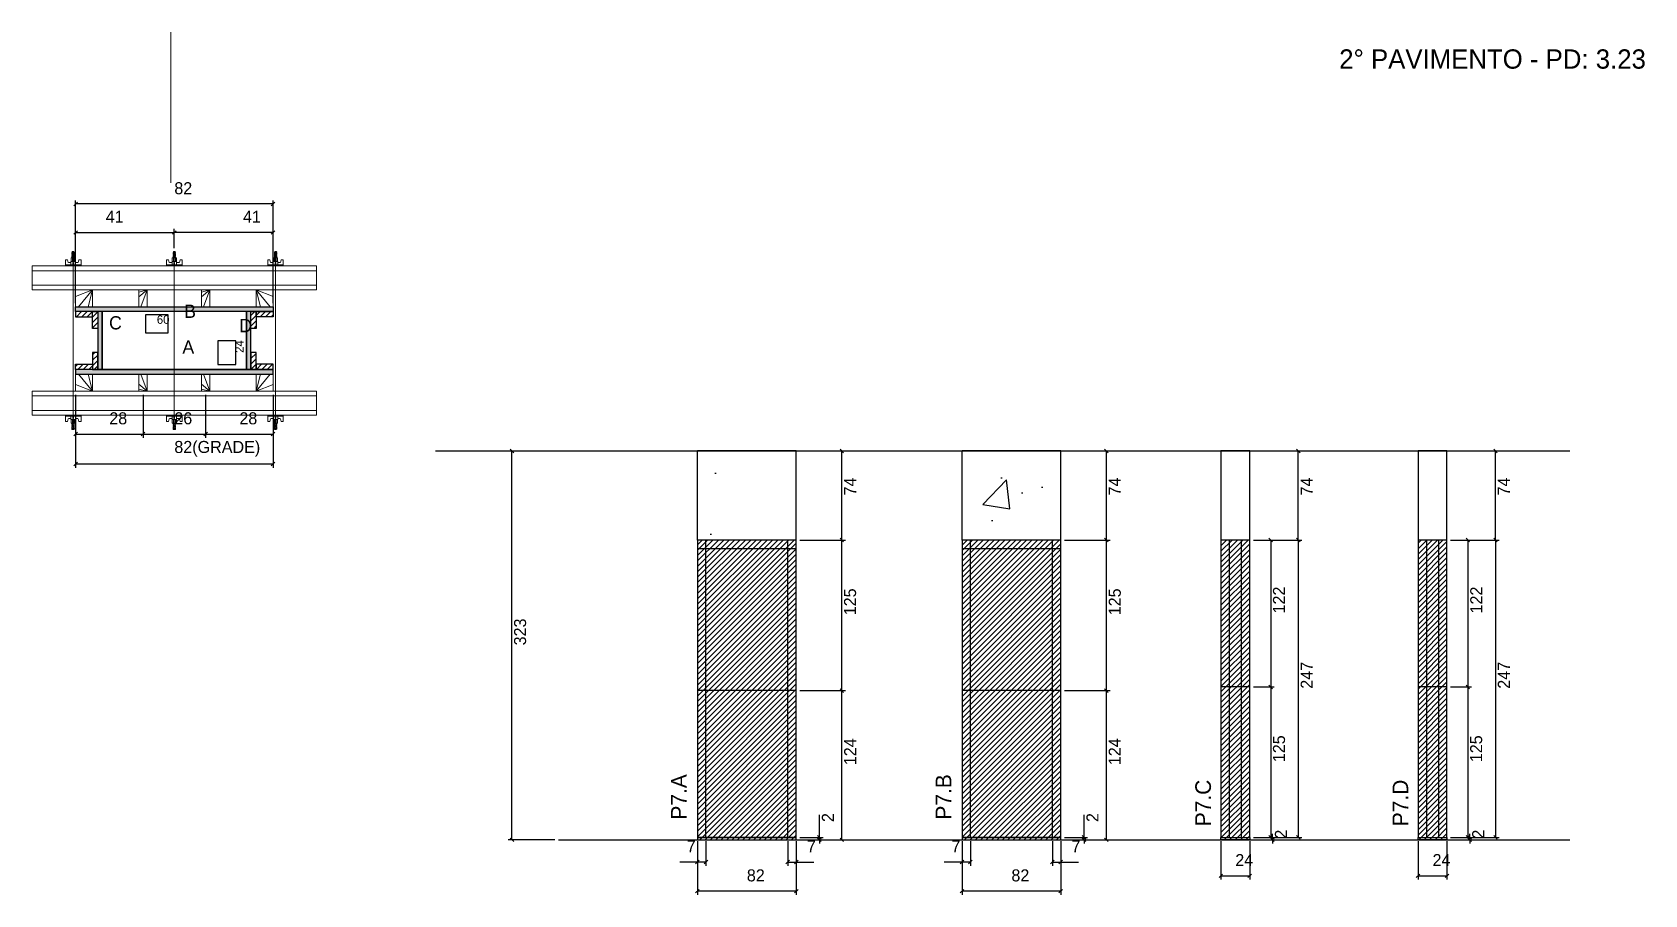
# Model space of a CAD drawing. Header units: metres. Extents: x 6708 to 8047, y 10787 to 11503.
import ezdxf

# ---------------------------------------------------------------- set-up
doc = ezdxf.new("R2010")
doc.units = ezdxf.units.M
for name, color, linetype in [('CHAPA', 7, 'Continuous'), ('COTA', 7, 'Continuous'), ('Hachura', 7, 'Continuous'), ('Madeira', 7, 'Continuous'), ('NIVEL 2° PAV.', 7, 'Continuous'), ('NOMENCLATURA', 7, 'Continuous'), ('Nível', 7, 'Continuous'), ('Painéis', 7, 'Continuous'), ('Perfil Metálico', 7, 'Continuous'), ('SARR_2.2x7', 7, 'Continuous'), ('SARRAFO', 7, 'Continuous'), ('Texto Seção', 7, 'Continuous'), ('TEXTO_GERAL', 7, 'Continuous')]:
    doc.layers.add(name, color=color, linetype=linetype)

msp = doc.modelspace()

# ---------------------------------------------------------------- hatches: boundary and pattern name
at = {"layer": 'COTA'}
h = msp.add_hatch(dxfattribs=at)
h.set_pattern_fill('AR-CONC')
h.paths.add_polyline_path([(7260.8, 11155.3), (7260.8, 11081.3), (7342.8, 11081.3), (7342.8, 11155.3), (7260.8, 11155.3)])
h = msp.add_hatch(dxfattribs=at)
h.set_pattern_fill('AR-CONC')
h.paths.add_polyline_path([(7480.5, 11155.3), (7480.5, 11081.3), (7562.5, 11081.3), (7562.5, 11155.3), (7480.5, 11155.3)])
h = msp.add_hatch(dxfattribs=at)
h.set_pattern_fill('AR-CONC')
h.paths.add_polyline_path([(7695.4, 11081.3), (7719.4, 11081.3), (7719.4, 11155.3), (7695.4, 11155.3), (7695.4, 11081.3)])
h = msp.add_hatch(dxfattribs=at)
h.set_pattern_fill('AR-CONC')
h.paths.add_polyline_path([(7859.2, 11081.3), (7883.2, 11081.3), (7883.2, 11155.3), (7859.2, 11155.3), (7859.2, 11081.3)])
at = {"layer": 'Hachura'}
h = msp.add_hatch(color=7, dxfattribs=at)
h.dxf.hatch_style = 1
h.paths.add_polyline_path([(6744.4, 11271), (6744.4, 11275), (6908.4, 11275), (6908.4, 11271), (6744.4, 11271)])
h = msp.add_hatch(color=7, dxfattribs=at)
h.dxf.hatch_style = 1
h.paths.add_polyline_path([(6744.4, 11271), (6744.4, 11275), (6908.4, 11275), (6908.4, 11271), (6744.4, 11271)])
h = msp.add_hatch(dxfattribs=at)
h.set_pattern_fill('ANSI31')
h.paths.add_polyline_path([(6758.4, 11271), (6758.4, 11266.6), (6744.4, 11266.6), (6744.4, 11271), (6758.4, 11271)])
h = msp.add_hatch(dxfattribs=at)
h.set_pattern_fill('ANSI31')
h.paths.add_polyline_path([(6762.8, 11271), (6758.4, 11271), (6758.4, 11257), (6762.8, 11257), (6762.8, 11271)])
h = msp.add_hatch(color=7, dxfattribs=at)
h.dxf.hatch_style = 1
h.paths.add_polyline_path([(6766.4, 11271), (6762.8, 11271), (6762.8, 11223), (6766.4, 11223), (6766.4, 11271)])
h = msp.add_hatch(color=7, dxfattribs=at)
h.dxf.hatch_style = 1
h.paths.add_polyline_path([(6766.4, 11271), (6762.8, 11271), (6762.8, 11223), (6766.4, 11223), (6766.4, 11271)])
h = msp.add_hatch(color=7, dxfattribs=at)
h.dxf.hatch_style = 1
h.paths.add_polyline_path([(6890, 11271), (6886.4, 11271), (6886.4, 11223), (6890, 11223), (6890, 11271)])
h = msp.add_hatch(color=7, dxfattribs=at)
h.dxf.hatch_style = 1
h.paths.add_polyline_path([(6890, 11271), (6886.4, 11271), (6886.4, 11223), (6890, 11223), (6890, 11271)])
h = msp.add_hatch(dxfattribs=at)
h.set_pattern_fill('ANSI31')
h.paths.add_polyline_path([(6894.4, 11271), (6890, 11271), (6890, 11257), (6894.4, 11257), (6894.4, 11271)])
h = msp.add_hatch(dxfattribs=at)
h.set_pattern_fill('ANSI31')
h.paths.add_polyline_path([(6894.4, 11271), (6894.4, 11266.6), (6908.4, 11266.6), (6908.4, 11271), (6894.4, 11271)])
h = msp.add_hatch(dxfattribs=at)
h.set_pattern_fill('ANSI31')
h.paths.add_polyline_path([(6762.8, 11223), (6758.4, 11223), (6758.4, 11237), (6762.8, 11237), (6762.8, 11223)])
h = msp.add_hatch(dxfattribs=at)
h.set_pattern_fill('ANSI31')
h.paths.add_polyline_path([(6894.4, 11223), (6890, 11223), (6890, 11237), (6894.4, 11237), (6894.4, 11223)])
h = msp.add_hatch(dxfattribs=at)
h.set_pattern_fill('ANSI31')
h.paths.add_polyline_path([(6758.4, 11223), (6758.4, 11227.4), (6744.4, 11227.4), (6744.4, 11223), (6758.4, 11223)])
h = msp.add_hatch(color=7, dxfattribs=at)
h.dxf.hatch_style = 1
h.paths.add_polyline_path([(6744.4, 11223), (6744.4, 11219), (6908.4, 11219), (6908.4, 11223), (6744.4, 11223)])
h = msp.add_hatch(color=7, dxfattribs=at)
h.dxf.hatch_style = 1
h.paths.add_polyline_path([(6744.4, 11223), (6744.4, 11219), (6908.4, 11219), (6908.4, 11223), (6744.4, 11223)])
h = msp.add_hatch(dxfattribs=at)
h.set_pattern_fill('ANSI31')
h.paths.add_polyline_path([(6894.4, 11223), (6894.4, 11227.4), (6908.4, 11227.4), (6908.4, 11223), (6894.4, 11223)])
h = msp.add_hatch(dxfattribs=at)
h.set_pattern_fill('ANSI31')
h.paths.add_polyline_path([(7342.8, 10832.3), (7342.8, 11081.3), (7260.8, 11081.3), (7260.8, 10832.3), (7342.8, 10832.3), (7342.8, 10832.3)])
h = msp.add_hatch(dxfattribs=at)
h.set_pattern_fill('ANSI31')
h.paths.add_polyline_path([(7562.5, 10832.3), (7562.5, 11081.3), (7480.5, 11081.3), (7480.5, 10832.3), (7562.5, 10832.3)])
h = msp.add_hatch(dxfattribs=at)
h.set_pattern_fill('ANSI31')
h.paths.add_polyline_path([(7719.4, 10832.3), (7719.4, 11081.3), (7695.4, 11081.3), (7695.4, 10832.3), (7719.4, 10832.3)])
h = msp.add_hatch(dxfattribs=at)
h.set_pattern_fill('ANSI31')
h.paths.add_polyline_path([(7883.2, 10832.3), (7883.2, 11081.3), (7859.2, 11081.3), (7859.2, 10832.3), (7883.2, 10832.3)])

# ---------------------------------------------------------------- linework, layer by layer
at = {"layer": 'CHAPA', "color": 1, "lineweight": 25}
for points in [[(6744.4, 11271), (6744.4, 11275), (6908.4, 11275), (6908.4, 11271)], [(6744.4, 11271), (6744.4, 11275), (6908.4, 11275), (6908.4, 11271)], [(6766.4, 11271), (6762.8, 11271), (6762.8, 11223), (6766.4, 11223)], [(6766.4, 11271), (6762.8, 11271), (6762.8, 11223), (6766.4, 11223)], [(6890, 11271), (6886.4, 11271), (6886.4, 11223), (6890, 11223)], [(6890, 11271), (6886.4, 11271), (6886.4, 11223), (6890, 11223)], [(6744.4, 11223), (6744.4, 11219), (6908.4, 11219), (6908.4, 11223)], [(6744.4, 11223), (6744.4, 11219), (6908.4, 11219), (6908.4, 11223)]]:
    msp.add_lwpolyline(points, close=True, dxfattribs=at)
at = {"layer": 'COTA', "color": 0, "lineweight": 25}
for p, q in [((6745.9, 11361.9), (6742.9, 11358.9)), ((6906.9, 11358.9), (6909.9, 11361.9)), ((6745.9, 11338.2), (6742.9, 11335.2)), ((6827.9, 11338.2), (6824.9, 11335.2)), ((6824.9, 11335.2), (6827.9, 11338.2)), ((6906.9, 11335.2), (6909.9, 11338.2)), ((6745.9, 11170.8), (6742.9, 11167.8)), ((6798.9, 11167.8), (6801.9, 11170.8)), ((6801.9, 11170.8), (6798.9, 11167.8)), ((6850.9, 11167.8), (6853.9, 11170.8)), ((6853.9, 11170.8), (6850.9, 11167.8)), ((6906.9, 11167.8), (6909.9, 11170.8)), ((7382.2, 11153.8), (7379.2, 11156.8)), ((7601.9, 11153.8), (7598.9, 11156.8)), ((7761.2, 11153.8), (7758.2, 11156.8)), ((7925, 11153.8), (7922, 11156.8)), ((6745.9, 11145.9), (6742.9, 11142.9)), ((6906.9, 11142.9), (6909.9, 11145.9)), ((7382.2, 11079.8), (7379.2, 11082.8)), ((7379.2, 11082.8), (7382.2, 11079.8)), ((7601.9, 11079.8), (7598.9, 11082.8)), ((7598.9, 11082.8), (7601.9, 11079.8)), ((7738.3, 11079.8), (7735.3, 11082.8)), ((7761.2, 11079.8), (7758.2, 11082.8)), ((7758.2, 11082.8), (7761.2, 11079.8)), ((7902, 11079.8), (7899, 11082.8)), ((7925, 11079.8), (7922, 11082.8)), ((7922, 11082.8), (7925, 11079.8)), ((7379.2, 10957.8), (7382.2, 10954.8)), ((7382.2, 10954.8), (7379.2, 10957.8)), ((7598.9, 10957.8), (7601.9, 10954.8)), ((7601.9, 10954.8), (7598.9, 10957.8)), ((7735.3, 10960.8), (7738.3, 10957.8)), ((7738.3, 10957.8), (7735.3, 10960.8)), ((7899, 10960.8), (7902, 10957.8)), ((7902, 10957.8), (7899, 10960.8)), ((7360.6, 10835.8), (7363.6, 10832.8)), ((7363.6, 10830.8), (7360.6, 10833.8)), ((7379.2, 10833.8), (7382.2, 10830.8)), ((7580.3, 10835.8), (7583.3, 10832.8)), ((7583.3, 10830.8), (7580.3, 10833.8)), ((7598.9, 10833.8), (7601.9, 10830.8)), ((7735.3, 10835.8), (7738.3, 10832.8)), ((7736.8, 10835.8), (7739.8, 10832.8)), ((7739.8, 10830.8), (7736.8, 10833.8)), ((7758.2, 10835.8), (7761.2, 10832.8)), ((7899, 10835.8), (7902, 10832.8)), ((7900.6, 10835.8), (7903.6, 10832.8)), ((7903.6, 10830.8), (7900.6, 10833.8)), ((7922, 10835.8), (7925, 10832.8)), ((7262.3, 10815.3), (7259.3, 10812.3)), ((7266.3, 10812.3), (7269.3, 10815.3)), ((7337.3, 10815.3), (7334.3, 10812.3)), ((7341.3, 10812.3), (7344.3, 10815.3)), ((7482, 10815.3), (7479, 10812.3)), ((7486, 10812.3), (7489, 10815.3)), ((7557, 10815.3), (7554, 10812.3)), ((7561, 10812.3), (7564, 10815.3)), ((7696.9, 10803.9), (7693.9, 10800.9)), ((7717.9, 10800.9), (7720.9, 10803.9)), ((7860.7, 10803.9), (7857.7, 10800.9)), ((7881.7, 10800.9), (7884.7, 10803.9)), ((7262.3, 10791.2), (7259.3, 10788.2)), ((7341.3, 10788.2), (7344.3, 10791.2)), ((7482, 10791.2), (7479, 10788.2)), ((7561, 10788.2), (7564, 10791.2))]:
    msp.add_line(p, q, dxfattribs=at)
at = {"layer": 'COTA', "color": 241, "lineweight": 25}
for p, q in [((6744.4, 11278), (6744.4, 11363.4)), ((6908.4, 11360.4), (6744.4, 11360.4)), ((6908.4, 11278), (6908.4, 11363.4)), ((6744.4, 11312), (6744.4, 11339.7)), ((6744.4, 11336.7), (6826.4, 11336.7)), ((6826.4, 11323.8), (6826.4, 11339.7)), ((6826.4, 11323.8), (6826.4, 11339.7)), ((6908.4, 11336.7), (6826.4, 11336.7)), ((6908.4, 11312), (6908.4, 11339.7)), ((6744.4, 11202), (6744.4, 11141.4)), ((6744.4, 11202), (6744.4, 11166.3)), ((6800.4, 11202), (6800.4, 11166.3)), ((6800.4, 11202), (6800.4, 11166.3)), ((6852.4, 11202), (6852.4, 11166.3)), ((6852.4, 11202), (6852.4, 11166.3)), ((6908.4, 11202), (6908.4, 11141.4)), ((6908.4, 11202), (6908.4, 11166.3)), ((6744.4, 11169.3), (6800.4, 11169.3)), ((6800.4, 11169.3), (6852.4, 11169.3)), ((6852.4, 11169.3), (6908.4, 11169.3)), ((7342.8, 11155.3), (7260.8, 11155.3)), ((7260.8, 11081.3), (7260.8, 11155.3)), ((7342.8, 11081.3), (7342.8, 11155.3)), ((7562.5, 11155.3), (7480.5, 11155.3)), ((7480.5, 11081.3), (7480.5, 11155.3)), ((7562.5, 11081.3), (7562.5, 11155.3)), ((6908.4, 11144.4), (6744.4, 11144.4))]:
    msp.add_line(p, q, dxfattribs=at)
at = {"layer": 'COTA', "color": 180, "lineweight": 25}
for p, q in [((6821.4, 11268.4), (6802.4, 11268.4)), ((6802.4, 11268.4), (6802.4, 11253.4)), ((6821.4, 11253.4), (6821.4, 11268.4)), ((6802.4, 11253.4), (6821.4, 11253.4)), ((6877.4, 11246.7), (6862.4, 11246.7)), ((6862.4, 11246.7), (6862.4, 11227)), ((6877.4, 11227), (6877.4, 11246.7)), ((6862.4, 11227), (6877.4, 11227))]:
    msp.add_line(p, q, dxfattribs=at)
at = {"layer": 'COTA', "color": 4, "lineweight": 25}
for p, q in [((7345.8, 11155.3), (7383.7, 11155.3)), ((7380.7, 11081.3), (7380.7, 11155.3)), ((7565.5, 11155.3), (7603.4, 11155.3)), ((7600.4, 11081.3), (7600.4, 11155.3)), ((7722.4, 11155.3), (7762.7, 11155.3)), ((7759.7, 11081.3), (7759.7, 11155.3)), ((7886.2, 11155.3), (7926.5, 11155.3)), ((7923.5, 11081.3), (7923.5, 11155.3)), ((7345.8, 11081.3), (7383.7, 11081.3)), ((7345.8, 11081.3), (7383.7, 11081.3)), ((7380.7, 10956.3), (7380.7, 11081.3)), ((7565.5, 11081.3), (7603.4, 11081.3)), ((7565.5, 11081.3), (7603.4, 11081.3)), ((7600.4, 10956.3), (7600.4, 11081.3)), ((7722.4, 11081.3), (7762.7, 11081.3)), ((7722.4, 11081.3), (7739.8, 11081.3)), ((7722.4, 11081.3), (7762.7, 11081.3)), ((7736.8, 11081.3), (7736.8, 10959.3)), ((7759.7, 11081.3), (7759.7, 10834.3)), ((7886.2, 11081.3), (7926.5, 11081.3)), ((7886.2, 11081.3), (7903.5, 11081.3)), ((7886.2, 11081.3), (7926.5, 11081.3)), ((7900.5, 11081.3), (7900.5, 10959.3)), ((7923.5, 11081.3), (7923.5, 10834.3)), ((7345.8, 10956.3), (7383.7, 10956.3)), ((7345.8, 10956.3), (7383.7, 10956.3)), ((7380.7, 10832.3), (7380.7, 10956.3)), ((7565.5, 10956.3), (7603.4, 10956.3)), ((7565.5, 10956.3), (7603.4, 10956.3)), ((7600.4, 10832.3), (7600.4, 10956.3)), ((7722.4, 10959.3), (7739.8, 10959.3)), ((7722.4, 10959.3), (7739.8, 10959.3)), ((7736.8, 10959.3), (7736.8, 10834.3)), ((7886.2, 10959.3), (7903.5, 10959.3)), ((7886.2, 10959.3), (7903.5, 10959.3)), ((7900.5, 10959.3), (7900.5, 10834.3)), ((7362.1, 10834.3), (7362.1, 10853.1)), ((7581.8, 10834.3), (7581.8, 10853.1)), ((7345.8, 10834.3), (7365.1, 10834.3)), ((7362.1, 10832.3), (7362.1, 10834.3)), ((7565.5, 10834.3), (7584.8, 10834.3)), ((7581.8, 10832.3), (7581.8, 10834.3)), ((7722.4, 10834.3), (7741.3, 10834.3)), ((7722.4, 10834.3), (7762.7, 10834.3)), ((7722.4, 10834.3), (7739.8, 10834.3)), ((7738.3, 10834.3), (7738.3, 10837.3)), ((7738.3, 10832.3), (7738.3, 10834.3)), ((7886.2, 10834.3), (7905.1, 10834.3)), ((7886.2, 10834.3), (7926.5, 10834.3)), ((7886.2, 10834.3), (7903.5, 10834.3)), ((7902.1, 10834.3), (7902.1, 10837.3)), ((7902.1, 10832.3), (7902.1, 10834.3)), ((7260.8, 10831.3), (7260.8, 10786.7)), ((7260.8, 10829.3), (7260.8, 10810.8)), ((7267.8, 10831.3), (7267.8, 10810.8)), ((7335.8, 10831.3), (7335.8, 10810.8)), ((7342.8, 10831.3), (7342.8, 10786.7)), ((7342.8, 10829.3), (7342.8, 10810.8)), ((7345.8, 10832.3), (7365.1, 10832.3)), ((7345.8, 10832.3), (7383.7, 10832.3)), ((7362.1, 10832.3), (7362.1, 10829.3)), ((7480.5, 10831.3), (7480.5, 10786.7)), ((7480.5, 10829.3), (7480.5, 10810.8)), ((7487.5, 10831.3), (7487.5, 10810.8)), ((7555.5, 10831.3), (7555.5, 10810.8)), ((7562.5, 10831.3), (7562.5, 10786.7)), ((7562.5, 10829.3), (7562.5, 10810.8)), ((7565.5, 10832.3), (7584.8, 10832.3)), ((7565.5, 10832.3), (7603.4, 10832.3)), ((7581.8, 10832.3), (7581.8, 10829.3)), ((7695.4, 10831.3), (7695.4, 10799.4)), ((7719.4, 10831.3), (7719.4, 10799.4)), ((7722.4, 10832.3), (7741.3, 10832.3)), ((7738.3, 10832.3), (7738.3, 10829.3)), ((7859.2, 10831.3), (7859.2, 10799.4)), ((7883.2, 10831.3), (7883.2, 10799.4)), ((7886.2, 10832.3), (7905.1, 10832.3)), ((7902.1, 10832.3), (7902.1, 10829.3)), ((7260.8, 10813.8), (7246.1, 10813.8)), ((7267.8, 10813.8), (7260.8, 10813.8)), ((7335.8, 10813.8), (7342.8, 10813.8)), ((7342.8, 10813.8), (7357.5, 10813.8)), ((7480.5, 10813.8), (7465.8, 10813.8)), ((7487.5, 10813.8), (7480.5, 10813.8)), ((7555.5, 10813.8), (7562.5, 10813.8)), ((7562.5, 10813.8), (7577.3, 10813.8)), ((7695.4, 10802.4), (7719.4, 10802.4)), ((7859.2, 10802.4), (7883.2, 10802.4)), ((7342.8, 10789.7), (7260.8, 10789.7)), ((7562.5, 10789.7), (7480.5, 10789.7))]:
    msp.add_line(p, q, dxfattribs=at)
at = {"layer": 'COTA', "color": 241, "lineweight": 25}
for points in [[(7719.4, 11081.3), (7719.4, 11155.3), (7695.4, 11155.3), (7695.4, 11081.3)], [(7883.2, 11081.3), (7883.2, 11155.3), (7859.2, 11155.3), (7859.2, 11081.3)]]:
    msp.add_lwpolyline(points, dxfattribs=at)
at = {"layer": 'Hachura', "color": 0, "lineweight": 9}
for p, q in [((6744.1, 11315.7), (6740.7, 11315.7)), ((6740.7, 11315.7), (6740.7, 11312.5)), ((6744.1, 11315.6), (6740.7, 11315.6)), ((6741.3, 11320), (6743.5, 11319)), ((6743.4, 11318.7), (6741.3, 11319.8)), ((6741.3, 11318.9), (6743.5, 11317.8)), ((6743.4, 11317.6), (6741.3, 11318.6)), ((6741.3, 11317.7), (6743.5, 11316.6)), ((6743.4, 11316.4), (6741.3, 11317.5)), ((6742.5, 11315.7), (6741.3, 11316.3)), ((6741.4, 11320.5), (6741.7, 11320.8)), ((6741.4, 11320.1), (6741.4, 11320.5)), ((6743.3, 11320.5), (6741.4, 11320.5)), ((6741.4, 11320.1), (6743.3, 11319.2)), ((6741.4, 11320.1), (6743.3, 11319.2)), ((6741.4, 11319), (6741.4, 11319.6)), ((6743.3, 11318.6), (6741.4, 11319.6)), ((6741.4, 11319), (6743.3, 11318)), ((6741.4, 11317.8), (6741.4, 11318.5)), ((6743.3, 11317.5), (6741.4, 11318.5)), ((6741.4, 11318.2), (6741.4, 11318.5)), ((6741.4, 11317.8), (6743.3, 11316.8)), ((6741.4, 11316.6), (6741.4, 11317.3)), ((6743.3, 11316.3), (6741.4, 11317.3)), ((6741.4, 11316.6), (6743.3, 11315.7)), ((6742.3, 11315.7), (6741.4, 11316.1)), ((6741.4, 11315.7), (6741.4, 11316.1)), ((6741.7, 11320.8), (6743, 11320.8)), ((6741.8, 11315.7), (6741.8, 11312.5)), ((6743.3, 11319.8), (6742, 11320.5)), ((6743.4, 11319.9), (6742.3, 11320.5)), ((6742.8, 11320.5), (6743.5, 11320.1)), ((6743.3, 11320.5), (6743, 11320.8)), ((6743.1, 11320.5), (6743.3, 11320.3)), ((6743.3, 11319.8), (6743.3, 11319.2)), ((6743.3, 11318), (6743.3, 11318.6)), ((6743.3, 11317.3), (6743.3, 11317.5)), ((6743.3, 11317.3), (6743.3, 11316.8)), ((6743.3, 11316.3), (6743.3, 11315.7)), ((6743.3, 11315.7), (6743.3, 11312.5)), ((6744.1, 11312.5), (6744.1, 11315.7)), ((6828.1, 11315.7), (6824.7, 11315.7)), ((6824.7, 11315.7), (6824.7, 11312.5)), ((6828.1, 11315.6), (6824.7, 11315.6)), ((6825.3, 11320), (6827.5, 11319)), ((6827.4, 11318.7), (6825.3, 11319.8)), ((6825.3, 11318.9), (6827.5, 11317.8)), ((6827.4, 11317.6), (6825.3, 11318.6)), ((6825.3, 11317.7), (6827.5, 11316.6)), ((6827.4, 11316.4), (6825.3, 11317.5)), ((6826.5, 11315.7), (6825.3, 11316.3)), ((6825.4, 11320.5), (6825.7, 11320.8)), ((6825.4, 11320.1), (6825.4, 11320.5)), ((6827.3, 11320.5), (6825.4, 11320.5)), ((6825.4, 11320.1), (6827.3, 11319.2)), ((6825.4, 11320.1), (6827.3, 11319.2)), ((6825.4, 11319), (6825.4, 11319.6)), ((6827.3, 11318.6), (6825.4, 11319.6)), ((6825.4, 11319), (6827.3, 11318)), ((6825.4, 11317.8), (6825.4, 11318.5)), ((6827.3, 11317.5), (6825.4, 11318.5)), ((6825.4, 11318.2), (6825.4, 11318.5)), ((6825.4, 11317.8), (6827.3, 11316.8)), ((6825.4, 11316.6), (6825.4, 11317.3)), ((6827.3, 11316.3), (6825.4, 11317.3)), ((6825.4, 11316.6), (6827.3, 11315.7)), ((6826.3, 11315.7), (6825.4, 11316.1)), ((6825.4, 11315.7), (6825.4, 11316.1)), ((6825.7, 11320.8), (6827, 11320.8)), ((6825.8, 11315.7), (6825.8, 11312.5)), ((6827.3, 11319.8), (6826, 11320.5)), ((6827.4, 11319.9), (6826.3, 11320.5)), ((6826.8, 11320.5), (6827.5, 11320.1)), ((6827.3, 11320.5), (6827, 11320.8)), ((6827.1, 11320.5), (6827.3, 11320.3)), ((6827.3, 11319.8), (6827.3, 11319.2)), ((6827.3, 11318), (6827.3, 11318.6)), ((6827.3, 11317.3), (6827.3, 11317.5)), ((6827.3, 11317.3), (6827.3, 11316.8)), ((6827.3, 11316.3), (6827.3, 11315.7)), ((6827.3, 11315.7), (6827.3, 11312.5)), ((6828.1, 11312.5), (6828.1, 11315.7)), ((6908.7, 11315.7), (6912.1, 11315.7)), ((6908.7, 11312.5), (6908.7, 11315.7)), ((6908.7, 11315.6), (6912.1, 11315.6)), ((6910, 11320.5), (6909.4, 11320.1)), ((6909.4, 11319.9), (6910.5, 11320.5)), ((6911.5, 11320), (6909.4, 11319)), ((6909.4, 11318.7), (6911.6, 11319.8)), ((6911.5, 11318.9), (6909.4, 11317.8)), ((6909.4, 11317.6), (6911.6, 11318.6)), ((6911.5, 11317.7), (6909.4, 11316.6)), ((6909.4, 11316.4), (6911.6, 11317.5)), ((6909.5, 11320.5), (6909.8, 11320.8)), ((6909.8, 11320.5), (6909.5, 11320.3)), ((6909.5, 11319.8), (6910.8, 11320.5)), ((6909.5, 11320.5), (6911.5, 11320.5)), ((6911.5, 11320.1), (6909.5, 11319.2)), ((6911.5, 11320.1), (6909.5, 11319.2)), ((6909.5, 11319.8), (6909.5, 11319.2)), ((6909.5, 11318.6), (6911.5, 11319.6)), ((6911.5, 11319), (6909.5, 11318)), ((6909.5, 11318), (6909.5, 11318.6)), ((6909.5, 11317.5), (6911.5, 11318.5)), ((6911.5, 11317.8), (6909.5, 11316.8)), ((6909.5, 11317.3), (6909.5, 11317.5)), ((6909.5, 11317.3), (6909.5, 11316.8)), ((6909.5, 11316.3), (6911.5, 11317.3)), ((6911.5, 11316.6), (6909.5, 11315.7)), ((6909.5, 11316.3), (6909.5, 11315.7)), ((6909.5, 11315.7), (6909.5, 11312.5)), ((6911.1, 11320.8), (6909.8, 11320.8)), ((6910.3, 11315.7), (6911.6, 11316.3)), ((6910.5, 11315.7), (6911.5, 11316.1)), ((6911.5, 11320.5), (6911.1, 11320.8)), ((6911.1, 11315.7), (6911.1, 11312.5)), ((6911.5, 11320.1), (6911.5, 11320.5)), ((6911.5, 11319), (6911.5, 11319.6)), ((6911.5, 11317.8), (6911.5, 11318.5)), ((6911.5, 11318.2), (6911.5, 11318.5)), ((6911.5, 11316.6), (6911.5, 11317.3)), ((6911.5, 11315.7), (6911.5, 11316.1)), ((6912.1, 11315.7), (6912.1, 11312.5)), ((6736, 11309), (6736, 11314.1)), ((6736, 11314.1), (6737.6, 11314.1)), ((6736, 11309.9), (6748.9, 11309.9)), ((6736, 11309.9), (6741.1, 11309.9)), ((6748.9, 11309), (6736, 11309)), ((6736.1, 11309.9), (6736.1, 11309)), ((6736.3, 11309.9), (6736.3, 11309)), ((6736.7, 11309.9), (6736.7, 11309)), ((6737.1, 11309.9), (6737.1, 11309)), ((6737.6, 11314.1), (6738.2, 11311.9)), ((6738, 11309.9), (6738, 11309)), ((6738.5, 11311.7), (6740.5, 11311.7)), ((6739.4, 11309.9), (6739.4, 11309)), ((6747.9, 11309), (6740.1, 11309)), ((6740.5, 11312.5), (6744.3, 11312.5)), ((6740.5, 11309.9), (6740.5, 11312.5)), ((6742.4, 11309.9), (6740.5, 11309.9)), ((6741.1, 11309.9), (6741.8, 11309.9)), ((6741.5, 11309.6), (6741.5, 11309.8)), ((6741.5, 11309.1), (6741.5, 11309.6)), ((6742.1, 11309.9), (6742.1, 11311.9)), ((6742.4, 11309.9), (6742.4, 11309)), ((6742.6, 11311.9), (6742.6, 11309.9)), ((6743.4, 11309.8), (6743.4, 11309.3)), ((6744.3, 11312.5), (6744.1, 11312.5)), ((6744.3, 11312.5), (6744.1, 11312.5)), ((6744.3, 11312.5), (6744.3, 11309.9)), ((6746.3, 11311.7), (6744.3, 11311.7)), ((6745.4, 11309.9), (6745.4, 11309)), ((6747.2, 11314.1), (6746.6, 11311.9)), ((6746.9, 11309.9), (6746.9, 11309)), ((6748.9, 11314.1), (6747.2, 11314.1)), ((6747.7, 11309.9), (6747.7, 11309)), ((6748.2, 11309.9), (6748.2, 11309)), ((6748.5, 11309.9), (6748.5, 11309)), ((6748.7, 11309.9), (6748.7, 11309)), ((6748.9, 11309.9), (6748.9, 11314.1)), ((6748.9, 11309.9), (6748.9, 11309)), ((6820, 11309), (6820, 11314.1)), ((6820, 11314.1), (6821.6, 11314.1)), ((6820, 11309.9), (6832.9, 11309.9)), ((6820, 11309.9), (6825.1, 11309.9)), ((6832.9, 11309), (6820, 11309)), ((6820.1, 11309.9), (6820.1, 11309)), ((6820.3, 11309.9), (6820.3, 11309)), ((6820.7, 11309.9), (6820.7, 11309)), ((6821.1, 11309.9), (6821.1, 11309)), ((6821.6, 11314.1), (6822.2, 11311.9)), ((6822, 11309.9), (6822, 11309)), ((6822.5, 11311.7), (6824.5, 11311.7)), ((6823.4, 11309.9), (6823.4, 11309)), ((6831.9, 11309), (6824.1, 11309)), ((6824.5, 11312.5), (6828.3, 11312.5)), ((6824.5, 11309.9), (6824.5, 11312.5)), ((6826.4, 11309.9), (6824.5, 11309.9)), ((6825.1, 11309.9), (6825.8, 11309.9)), ((6825.5, 11309.6), (6825.5, 11309.8)), ((6825.5, 11309.1), (6825.5, 11309.6)), ((6826.1, 11309.9), (6826.1, 11311.9)), ((6826.4, 11309.9), (6826.4, 11309)), ((6826.6, 11311.9), (6826.6, 11309.9)), ((6827.4, 11309.8), (6827.4, 11309.3)), ((6828.3, 11312.5), (6828.1, 11312.5)), ((6828.3, 11312.5), (6828.1, 11312.5)), ((6828.3, 11312.5), (6828.3, 11309.9)), ((6830.3, 11311.7), (6828.3, 11311.7)), ((6829.4, 11309.9), (6829.4, 11309)), ((6831.2, 11314.1), (6830.6, 11311.9)), ((6830.9, 11309.9), (6830.9, 11309)), ((6832.9, 11314.1), (6831.2, 11314.1)), ((6831.7, 11309.9), (6831.7, 11309)), ((6832.2, 11309.9), (6832.2, 11309)), ((6832.5, 11309.9), (6832.5, 11309)), ((6832.7, 11309.9), (6832.7, 11309)), ((6832.9, 11309.9), (6832.9, 11314.1)), ((6832.9, 11309.9), (6832.9, 11309)), ((6904, 11309.9), (6904, 11314.1)), ((6904, 11314.1), (6905.6, 11314.1)), ((6916.9, 11309.9), (6904, 11309.9)), ((6904, 11309.9), (6904, 11309)), ((6904, 11309), (6916.9, 11309)), ((6904.1, 11309.9), (6904.1, 11309)), ((6904.3, 11309.9), (6904.3, 11309)), ((6904.7, 11309.9), (6904.7, 11309)), ((6904.9, 11309), (6912.7, 11309)), ((6905.1, 11309.9), (6905.1, 11309)), ((6905.6, 11314.1), (6906.2, 11311.9)), ((6906, 11309.9), (6906, 11309)), ((6906.5, 11311.7), (6908.5, 11311.7)), ((6907.4, 11309.9), (6907.4, 11309)), ((6912.4, 11312.5), (6908.5, 11312.5)), ((6908.5, 11312.5), (6908.5, 11309.9)), ((6908.5, 11312.5), (6908.7, 11312.5)), ((6908.5, 11312.5), (6908.7, 11312.5)), ((6909.4, 11309.8), (6909.4, 11309.3)), ((6910.2, 11311.9), (6910.2, 11309.9)), ((6910.4, 11309.9), (6912.4, 11309.9)), ((6910.4, 11309.9), (6910.4, 11309)), ((6910.7, 11309.9), (6910.7, 11311.9)), ((6911.7, 11309.9), (6911.1, 11309.9)), ((6911.4, 11309.6), (6911.4, 11309.8)), ((6911.4, 11309.1), (6911.4, 11309.6)), ((6916.9, 11309.9), (6911.7, 11309.9)), ((6912.4, 11309.9), (6912.4, 11312.5)), ((6914.3, 11311.7), (6912.4, 11311.7)), ((6913.5, 11309.9), (6913.5, 11309)), ((6915.2, 11314.1), (6914.6, 11311.9)), ((6914.9, 11309.9), (6914.9, 11309)), ((6916.9, 11314.1), (6915.2, 11314.1)), ((6915.7, 11309.9), (6915.7, 11309)), ((6916.2, 11309.9), (6916.2, 11309)), ((6916.5, 11309.9), (6916.5, 11309)), ((6916.7, 11309.9), (6916.7, 11309)), ((6916.9, 11309), (6916.9, 11314.1)), ((6748.9, 11185), (6736, 11185)), ((6736, 11185), (6736, 11179.8)), ((6736, 11184.1), (6748.9, 11184.1)), ((6736, 11184.1), (6741.1, 11184.1)), ((6736.1, 11184.1), (6736.1, 11185)), ((6736.3, 11184.1), (6736.3, 11185)), ((6736.7, 11184.1), (6736.7, 11185)), ((6737.1, 11184.1), (6737.1, 11185)), ((6737.6, 11179.8), (6738.2, 11182)), ((6738, 11184.1), (6738, 11185)), ((6738.5, 11182.3), (6740.5, 11182.3)), ((6739.4, 11184.1), (6739.4, 11185)), ((6747.9, 11185), (6740.1, 11185)), ((6742.4, 11184.1), (6740.5, 11184.1)), ((6740.5, 11184.1), (6740.5, 11181.5)), ((6740.5, 11181.5), (6744.3, 11181.5)), ((6740.7, 11178.3), (6740.7, 11181.5)), ((6741.1, 11184.1), (6741.8, 11184.1)), ((6741.5, 11184.8), (6741.5, 11184.4)), ((6741.5, 11184.4), (6741.5, 11184.2)), ((6741.8, 11178.3), (6741.8, 11181.5)), ((6742.1, 11184.1), (6742.1, 11182.1)), ((6742.4, 11184.1), (6742.4, 11185)), ((6742.6, 11182.1), (6742.6, 11184.1)), ((6743.3, 11178.3), (6743.3, 11181.5)), ((6743.4, 11184.2), (6743.4, 11184.6)), ((6744.1, 11181.5), (6744.1, 11178.3)), ((6744.3, 11181.5), (6744.1, 11181.5)), ((6744.3, 11181.5), (6744.1, 11181.5)), ((6746.3, 11182.3), (6744.3, 11182.3)), ((6744.3, 11181.5), (6744.3, 11184.1)), ((6745.4, 11184.1), (6745.4, 11185)), ((6747.2, 11179.8), (6746.6, 11182)), ((6746.9, 11184.1), (6746.9, 11185)), ((6747.7, 11184.1), (6747.7, 11185)), ((6748.2, 11184.1), (6748.2, 11185)), ((6748.5, 11184.1), (6748.5, 11185)), ((6748.7, 11184.1), (6748.7, 11185)), ((6748.9, 11184.1), (6748.9, 11185)), ((6748.9, 11184.1), (6748.9, 11179.8)), ((6832.9, 11185), (6820, 11185)), ((6820, 11185), (6820, 11179.8)), ((6820, 11184.1), (6832.9, 11184.1)), ((6820, 11184.1), (6825.1, 11184.1)), ((6820.1, 11184.1), (6820.1, 11185)), ((6820.3, 11184.1), (6820.3, 11185)), ((6820.7, 11184.1), (6820.7, 11185)), ((6821.1, 11184.1), (6821.1, 11185)), ((6821.6, 11179.8), (6822.2, 11182)), ((6822, 11184.1), (6822, 11185)), ((6822.5, 11182.3), (6824.5, 11182.3)), ((6823.4, 11184.1), (6823.4, 11185)), ((6831.9, 11185), (6824.1, 11185)), ((6826.4, 11184.1), (6824.5, 11184.1)), ((6824.5, 11184.1), (6824.5, 11181.5)), ((6824.5, 11181.5), (6828.3, 11181.5)), ((6824.7, 11178.3), (6824.7, 11181.5)), ((6825.1, 11184.1), (6825.8, 11184.1)), ((6825.5, 11184.8), (6825.5, 11184.4)), ((6825.5, 11184.4), (6825.5, 11184.2)), ((6825.8, 11178.3), (6825.8, 11181.5)), ((6826.1, 11184.1), (6826.1, 11182.1)), ((6826.4, 11184.1), (6826.4, 11185)), ((6826.6, 11182.1), (6826.6, 11184.1)), ((6827.3, 11178.3), (6827.3, 11181.5)), ((6827.4, 11184.2), (6827.4, 11184.6)), ((6828.1, 11181.5), (6828.1, 11178.3)), ((6828.3, 11181.5), (6828.1, 11181.5)), ((6828.3, 11181.5), (6828.1, 11181.5)), ((6830.3, 11182.3), (6828.3, 11182.3)), ((6828.3, 11181.5), (6828.3, 11184.1)), ((6829.4, 11184.1), (6829.4, 11185)), ((6831.2, 11179.8), (6830.6, 11182)), ((6830.9, 11184.1), (6830.9, 11185)), ((6831.7, 11184.1), (6831.7, 11185)), ((6832.2, 11184.1), (6832.2, 11185)), ((6832.5, 11184.1), (6832.5, 11185)), ((6832.7, 11184.1), (6832.7, 11185)), ((6832.9, 11184.1), (6832.9, 11185)), ((6832.9, 11184.1), (6832.9, 11179.8)), ((6904, 11185), (6916.9, 11185)), ((6904, 11184.1), (6904, 11185)), ((6916.9, 11184.1), (6904, 11184.1)), ((6904, 11184.1), (6904, 11179.8)), ((6904.1, 11184.1), (6904.1, 11185)), ((6904.3, 11184.1), (6904.3, 11185)), ((6904.7, 11184.1), (6904.7, 11185)), ((6904.9, 11185), (6912.7, 11185)), ((6905.1, 11184.1), (6905.1, 11185)), ((6905.6, 11179.8), (6906.2, 11182)), ((6906, 11184.1), (6906, 11185)), ((6906.5, 11182.3), (6908.5, 11182.3)), ((6907.4, 11184.1), (6907.4, 11185)), ((6908.5, 11181.5), (6908.5, 11184.1)), ((6912.4, 11181.5), (6908.5, 11181.5)), ((6908.5, 11181.5), (6908.7, 11181.5)), ((6908.5, 11181.5), (6908.7, 11181.5)), ((6908.7, 11181.5), (6908.7, 11178.3)), ((6909.4, 11184.2), (6909.4, 11184.6)), ((6909.5, 11178.3), (6909.5, 11181.5)), ((6910.2, 11182.1), (6910.2, 11184.1)), ((6910.4, 11184.1), (6910.4, 11185)), ((6910.4, 11184.1), (6912.4, 11184.1)), ((6910.7, 11184.1), (6910.7, 11182.1)), ((6911.7, 11184.1), (6911.1, 11184.1)), ((6911.1, 11178.3), (6911.1, 11181.5)), ((6911.4, 11184.8), (6911.4, 11184.4)), ((6911.4, 11184.4), (6911.4, 11184.2)), ((6916.9, 11184.1), (6911.7, 11184.1)), ((6912.1, 11178.3), (6912.1, 11181.5)), ((6912.4, 11184.1), (6912.4, 11181.5)), ((6914.3, 11182.3), (6912.4, 11182.3)), ((6913.5, 11184.1), (6913.5, 11185)), ((6915.2, 11179.8), (6914.6, 11182)), ((6914.9, 11184.1), (6914.9, 11185)), ((6915.7, 11184.1), (6915.7, 11185)), ((6916.2, 11184.1), (6916.2, 11185)), ((6916.5, 11184.1), (6916.5, 11185)), ((6916.7, 11184.1), (6916.7, 11185)), ((6916.9, 11185), (6916.9, 11179.8)), ((6736, 11179.8), (6737.6, 11179.8)), ((6744.1, 11178.3), (6740.7, 11178.3)), ((6744.1, 11178.3), (6740.7, 11178.3)), ((6742.5, 11178.3), (6741.3, 11177.6)), ((6743.4, 11177.5), (6741.3, 11176.5)), ((6741.3, 11176.2), (6743.5, 11177.3)), ((6743.4, 11176.4), (6741.3, 11175.3)), ((6741.3, 11175.1), (6743.5, 11176.2)), ((6743.4, 11175.2), (6741.3, 11174.2)), ((6741.3, 11173.9), (6743.5, 11175)), ((6741.4, 11177.3), (6743.3, 11178.3)), ((6742.3, 11178.3), (6741.4, 11177.8)), ((6741.4, 11178.3), (6741.4, 11177.8)), ((6743.3, 11177.6), (6741.4, 11176.7)), ((6741.4, 11177.3), (6741.4, 11176.7)), ((6741.4, 11176.1), (6743.3, 11177.1)), ((6743.3, 11176.5), (6741.4, 11175.5)), ((6741.4, 11176.1), (6741.4, 11175.5)), ((6741.4, 11175), (6743.3, 11175.9)), ((6741.4, 11175.7), (6741.4, 11175.5)), ((6743.3, 11175.3), (6741.4, 11174.3)), ((6741.4, 11175), (6741.4, 11174.3)), ((6741.4, 11173.8), (6743.3, 11174.8)), ((6741.4, 11173.8), (6743.3, 11174.8)), ((6741.4, 11173.8), (6741.4, 11173.5)), ((6741.4, 11173.5), (6741.7, 11173.2)), ((6743.3, 11173.5), (6741.4, 11173.5)), ((6741.7, 11173.2), (6743, 11173.2)), ((6743.3, 11174.1), (6742, 11173.5)), ((6743.4, 11174.1), (6742.3, 11173.5)), ((6742.8, 11173.5), (6743.5, 11173.8)), ((6743.3, 11173.5), (6743, 11173.2)), ((6743.1, 11173.5), (6743.3, 11173.6)), ((6743.3, 11177.6), (6743.3, 11178.3)), ((6743.3, 11176.7), (6743.3, 11177.1)), ((6743.3, 11176.7), (6743.3, 11176.5)), ((6743.3, 11175.9), (6743.3, 11175.3)), ((6743.3, 11174.1), (6743.3, 11174.8)), ((6748.9, 11179.8), (6747.2, 11179.8)), ((6820, 11179.8), (6821.6, 11179.8)), ((6828.1, 11178.3), (6824.7, 11178.3)), ((6828.1, 11178.3), (6824.7, 11178.3)), ((6826.5, 11178.3), (6825.3, 11177.6)), ((6827.4, 11177.5), (6825.3, 11176.5)), ((6825.3, 11176.2), (6827.5, 11177.3)), ((6827.4, 11176.4), (6825.3, 11175.3)), ((6825.3, 11175.1), (6827.5, 11176.2)), ((6827.4, 11175.2), (6825.3, 11174.2)), ((6825.3, 11173.9), (6827.5, 11175)), ((6825.4, 11177.3), (6827.3, 11178.3)), ((6826.3, 11178.3), (6825.4, 11177.8)), ((6825.4, 11178.3), (6825.4, 11177.8)), ((6827.3, 11177.6), (6825.4, 11176.7)), ((6825.4, 11177.3), (6825.4, 11176.7)), ((6825.4, 11176.1), (6827.3, 11177.1)), ((6827.3, 11176.5), (6825.4, 11175.5)), ((6825.4, 11176.1), (6825.4, 11175.5)), ((6825.4, 11175), (6827.3, 11175.9)), ((6825.4, 11175.7), (6825.4, 11175.5)), ((6827.3, 11175.3), (6825.4, 11174.3)), ((6825.4, 11175), (6825.4, 11174.3)), ((6825.4, 11173.8), (6827.3, 11174.8)), ((6825.4, 11173.8), (6827.3, 11174.8)), ((6825.4, 11173.8), (6825.4, 11173.5)), ((6825.4, 11173.5), (6825.7, 11173.2)), ((6827.3, 11173.5), (6825.4, 11173.5)), ((6825.7, 11173.2), (6827, 11173.2)), ((6827.3, 11174.1), (6826, 11173.5)), ((6827.4, 11174.1), (6826.3, 11173.5)), ((6826.8, 11173.5), (6827.5, 11173.8)), ((6827.3, 11173.5), (6827, 11173.2)), ((6827.1, 11173.5), (6827.3, 11173.6)), ((6827.3, 11177.6), (6827.3, 11178.3)), ((6827.3, 11176.7), (6827.3, 11177.1)), ((6827.3, 11176.7), (6827.3, 11176.5)), ((6827.3, 11175.9), (6827.3, 11175.3)), ((6827.3, 11174.1), (6827.3, 11174.8)), ((6832.9, 11179.8), (6831.2, 11179.8)), ((6904, 11179.8), (6905.6, 11179.8)), ((6908.7, 11178.3), (6912.1, 11178.3)), ((6908.7, 11178.3), (6912.1, 11178.3)), ((6909.4, 11177.5), (6911.6, 11176.5)), ((6911.5, 11176.2), (6909.4, 11177.3)), ((6909.4, 11176.4), (6911.6, 11175.3)), ((6911.5, 11175.1), (6909.4, 11176.2)), ((6909.4, 11175.2), (6911.6, 11174.2)), ((6911.5, 11173.9), (6909.4, 11175)), ((6909.4, 11174.1), (6910.5, 11173.5)), ((6910, 11173.5), (6909.4, 11173.8)), ((6909.5, 11177.6), (6909.5, 11178.3)), ((6911.5, 11177.3), (6909.5, 11178.3)), ((6909.5, 11177.6), (6911.5, 11176.7)), ((6909.5, 11176.7), (6909.5, 11177.1)), ((6911.5, 11176.1), (6909.5, 11177.1)), ((6909.5, 11176.7), (6909.5, 11176.5)), ((6909.5, 11176.5), (6911.5, 11175.5)), ((6909.5, 11175.9), (6909.5, 11175.3)), ((6911.5, 11175), (6909.5, 11175.9)), ((6909.5, 11175.3), (6911.5, 11174.3)), ((6911.5, 11173.8), (6909.5, 11174.8)), ((6909.5, 11174.1), (6909.5, 11174.8)), ((6911.5, 11173.8), (6909.5, 11174.8)), ((6909.5, 11174.1), (6910.8, 11173.5)), ((6909.8, 11173.5), (6909.5, 11173.6)), ((6909.5, 11173.5), (6909.8, 11173.2)), ((6909.5, 11173.5), (6911.5, 11173.5)), ((6911.1, 11173.2), (6909.8, 11173.2)), ((6910.3, 11178.3), (6911.6, 11177.6)), ((6910.5, 11178.3), (6911.5, 11177.8)), ((6911.5, 11173.5), (6911.1, 11173.2)), ((6911.5, 11178.3), (6911.5, 11177.8)), ((6911.5, 11177.3), (6911.5, 11176.7)), ((6911.5, 11176.1), (6911.5, 11175.5)), ((6911.5, 11175.7), (6911.5, 11175.5)), ((6911.5, 11175), (6911.5, 11174.3)), ((6911.5, 11173.8), (6911.5, 11173.5)), ((6916.9, 11179.8), (6915.2, 11179.8))]:
    msp.add_line(p, q, dxfattribs=at)
at = {"layer": 'Hachura', "color": 251, "lineweight": 9}
for p, q in [((6742.4, 11319.8), (6742.4, 11178)), ((6826.4, 11319.8), (6826.4, 11178)), ((6910.4, 11319.8), (6910.4, 11178))]:
    msp.add_line(p, q, dxfattribs=at)
at = {"layer": 'Madeira', "color": 126, "lineweight": 18}
for p, q in [((6758.4, 11289), (6744.4, 11283.6)), ((6758.4, 11289), (6746.9, 11275)), ((6758.4, 11289), (6754.9, 11275)), ((6803.9, 11289), (6796.9, 11283.2)), ((6803.9, 11289), (6796.9, 11287.2)), ((6803.9, 11289), (6798.5, 11275)), ((6855.9, 11289), (6848.9, 11283.2)), ((6855.9, 11289), (6848.9, 11287.2)), ((6855.9, 11289), (6850.5, 11275)), ((6894.4, 11289), (6905.9, 11275)), ((6894.4, 11289), (6897.9, 11275)), ((6894.4, 11289), (6908.4, 11283.5)), ((6758.4, 11205), (6744.4, 11210.4)), ((6758.4, 11205), (6746.9, 11219)), ((6758.4, 11205), (6754.9, 11219)), ((6803.9, 11205), (6796.9, 11210.7)), ((6803.9, 11205), (6798.5, 11219)), ((6855.9, 11205), (6848.9, 11210.7)), ((6855.9, 11205), (6850.5, 11219)), ((6894.4, 11205), (6905.9, 11219)), ((6894.4, 11205), (6897.9, 11219)), ((6894.4, 11205), (6908.4, 11210.4)), ((6803.9, 11205), (6796.9, 11206.7)), ((6855.9, 11205), (6848.9, 11206.7))]:
    msp.add_line(p, q, dxfattribs=at)
for points in [[(6908.4, 11289), (6908.4, 11275), (6744.4, 11275), (6744.4, 11289)], [(6758.4, 11289), (6758.4, 11275), (6744.4, 11275), (6744.4, 11289)], [(6803.9, 11289), (6796.9, 11289), (6796.9, 11275), (6803.9, 11275)], [(6855.9, 11289), (6848.9, 11289), (6848.9, 11275), (6855.9, 11275)], [(6894.4, 11289), (6894.4, 11275), (6908.4, 11275), (6908.4, 11289)], [(6908.4, 11205), (6908.4, 11219), (6744.4, 11219), (6744.4, 11205)], [(6758.4, 11205), (6758.4, 11219), (6744.4, 11219), (6744.4, 11205)], [(6803.9, 11205), (6796.9, 11205), (6796.9, 11219), (6803.9, 11219)], [(6855.9, 11205), (6848.9, 11205), (6848.9, 11219), (6855.9, 11219)], [(6894.4, 11205), (6894.4, 11219), (6908.4, 11219), (6908.4, 11205)]]:
    msp.add_lwpolyline(points, close=True, dxfattribs=at)
at = {"layer": 'NIVEL 2° PAV.', "color": 4, "lineweight": 25}
for p, q in [((7103.5, 11155.3), (7109.7, 11155.3)), ((7106.7, 10832.3), (7106.7, 11155.3)), ((7142.3, 10832.3), (7103.7, 10832.3))]:
    msp.add_line(p, q, dxfattribs=at)
at = {"layer": 'NIVEL 2° PAV.', "color": 0, "lineweight": 25}
for p, q in [((7108.2, 11153.8), (7105.2, 11156.8)), ((7105.2, 10833.8), (7108.2, 10830.8))]:
    msp.add_line(p, q, dxfattribs=at)
at = {"layer": 'Nível', "color": 4, "lineweight": 25}
for p, q in [((7043.2, 11155.3), (7985.2, 11155.3)), ((7145.3, 10832.3), (7985.2, 10832.3))]:
    msp.add_line(p, q, dxfattribs=at)
at = {"layer": 'Painéis', "color": 200, "lineweight": 25}
for p, q in [((7260.8, 11081.3), (7260.8, 10832.3)), ((7342.8, 11081.3), (7260.8, 11081.3)), ((7342.8, 10832.3), (7342.8, 11081.3)), ((7480.5, 11081.3), (7480.5, 10832.3)), ((7562.5, 11081.3), (7480.5, 11081.3)), ((7562.5, 10832.3), (7562.5, 11081.3)), ((7695.4, 11081.3), (7695.4, 10834.3)), ((7719.4, 11081.3), (7695.4, 11081.3)), ((7719.4, 10834.3), (7719.4, 11081.3)), ((7859.2, 11081.3), (7859.2, 10834.3)), ((7883.2, 11081.3), (7859.2, 11081.3)), ((7883.2, 10834.3), (7883.2, 11081.3)), ((7342.8, 10956.3), (7260.8, 10956.3)), ((7562.5, 10956.3), (7480.5, 10956.3)), ((7719.4, 10959.3), (7695.4, 10959.3)), ((7883.2, 10959.3), (7859.2, 10959.3)), ((7260.8, 10834.3), (7342.8, 10834.3)), ((7480.5, 10834.3), (7562.5, 10834.3)), ((7695.4, 10834.3), (7719.4, 10834.3)), ((7859.2, 10834.3), (7883.2, 10834.3))]:
    msp.add_line(p, q, dxfattribs=at)
for points in [[(6886.4, 11223), (6886.4, 11271), (6766.4, 11271), (6766.4, 11223)], [(7342.8, 10834.3), (7260.8, 10834.3), (7260.8, 10832.3), (7342.8, 10832.3)], [(7562.5, 10834.3), (7480.5, 10834.3), (7480.5, 10832.3), (7562.5, 10832.3)], [(7695.4, 10834.3), (7719.4, 10834.3), (7719.4, 10832.3), (7695.4, 10832.3)], [(7859.2, 10834.3), (7883.2, 10834.3), (7883.2, 10832.3), (7859.2, 10832.3)]]:
    msp.add_lwpolyline(points, close=True, dxfattribs=at)
at = {"layer": 'Perfil Metálico', "color": 224, "lineweight": 18}
for points in [[(6708.4, 11309), (6708.4, 11289), (6944.4, 11289), (6944.4, 11309)], [(6944.4, 11293), (6944.4, 11305), (6708.4, 11305), (6708.4, 11293)], [(6708.4, 11185), (6708.4, 11205), (6944.4, 11205), (6944.4, 11185)], [(6944.4, 11201), (6944.4, 11189), (6708.4, 11189), (6708.4, 11201)]]:
    msp.add_lwpolyline(points, close=True, dxfattribs=at)
at = {"layer": 'SARR_2.2x7', "color": 40, "lineweight": 25}
for p, q in [((7260.8, 11074.3), (7342.8, 11074.3)), ((7267.8, 10956.3), (7267.8, 11081.3)), ((7335.8, 10956.3), (7335.8, 11081.3)), ((7480.5, 11074.3), (7562.5, 11074.3)), ((7487.5, 10956.3), (7487.5, 11081.3)), ((7555.5, 10956.3), (7555.5, 11081.3)), ((7702.4, 11081.3), (7702.4, 10834.3)), ((7712.4, 11081.3), (7712.4, 10834.3)), ((7866.2, 11081.3), (7866.2, 10834.3)), ((7876.2, 11081.3), (7876.2, 10834.3)), ((7267.8, 10834.3), (7267.8, 10956.3)), ((7335.8, 10834.3), (7335.8, 10956.3)), ((7487.5, 10834.3), (7487.5, 10956.3)), ((7555.5, 10834.3), (7555.5, 10956.3))]:
    msp.add_line(p, q, dxfattribs=at)
at = {"layer": 'SARRAFO', "color": 251, "lineweight": 25}
for points in [[(6744.4, 11266.6), (6758.4, 11266.6), (6758.4, 11271), (6744.4, 11271)], [(6758.4, 11257), (6758.4, 11271), (6762.8, 11271), (6762.8, 11257)], [(6890, 11257), (6890, 11271), (6894.4, 11271), (6894.4, 11257)], [(6908.4, 11266.6), (6894.4, 11266.6), (6894.4, 11271), (6908.4, 11271)], [(6758.4, 11237), (6758.4, 11223), (6762.8, 11223), (6762.8, 11237)], [(6890, 11237), (6890, 11223), (6894.4, 11223), (6894.4, 11237)], [(6744.4, 11227.4), (6758.4, 11227.4), (6758.4, 11223), (6744.4, 11223)], [(6908.4, 11227.4), (6894.4, 11227.4), (6894.4, 11223), (6908.4, 11223)]]:
    msp.add_lwpolyline(points, close=True, dxfattribs=at)
at = {"layer": 'Texto Seção', "color": 252, "lineweight": 15}
msp.add_line((6823.4, 11378), (6823.4, 11503), dxfattribs=at)

# ---------------------------------------------------------------- texts
at = {"layer": 'COTA', "color": 241, "lineweight": 25}
for s, p in [('82', (6826.4, 11368.5)), ('41', (6769.4, 11344.8)), ('41', (6883.4, 11344.8)), ('28', (6772.4, 11177.4)), ('26', (6826.4, 11177.4)), ('28', (6880.4, 11177.4)), ('82(GRADE)', (6826.4, 11153.6))]:
    msp.add_text(s, height=10, dxfattribs=at).set_placement(p)
at = {"layer": 'COTA', "color": 1, "lineweight": 25}
msp.add_text('60', height=7, dxfattribs=at).set_placement((6811.9, 11260.9))
msp.add_text('24', height=7, rotation=90, dxfattribs=at).set_placement((6883.9, 11236.8))
at = {"layer": 'COTA', "color": 240, "lineweight": 25}
for s, p in [('74', (7392.6, 11118.3)), ('74', (7612.3, 11118.3)), ('74', (7771.7, 11118.3)), ('74', (7935.4, 11118.3)), ('125', (7392.5, 11018.8)), ('125', (7612.3, 11018.8)), ('122', (7748.7, 11020.3)), ('122', (7912.5, 11020.3)), ('247', (7771.7, 10957.8)), ('247', (7935.4, 10957.8)), ('124', (7392.6, 10894.3)), ('124', (7612.3, 10894.3)), ('125', (7748.7, 10896.8)), ('125', (7912.4, 10896.8)), ('2', (7374.1, 10847.1)), ('2', (7593.8, 10847.1)), ('2', (7750.3, 10833.3)), ('2', (7914.1, 10833.3))]:
    msp.add_text(s, height=10, rotation=90, dxfattribs=at).set_placement(p)
for s, p in [('7', (7251.9, 10821.9)), ('7', (7351.7, 10821.9)), ('7', (7471.7, 10821.9)), ('7', (7571.4, 10821.9)), ('24', (7707.4, 10810.5)), ('24', (7871.2, 10810.5)), ('82', (7301.8, 10797.8)), ('82', (7521.5, 10797.8))]:
    msp.add_text(s, height=10, dxfattribs=at).set_placement(p)
at = {"layer": 'NIVEL 2° PAV.', "color": 240, "lineweight": 25}
msp.add_text('323', height=10, rotation=90, dxfattribs=at).set_placement((7118.5, 10993.8))
at = {"layer": 'NOMENCLATURA', "color": 2, "lineweight": 25}
msp.add_text('2° PAVIMENTO - PD: 3.23', height=16, dxfattribs=at).set_placement((7793.7, 11472.8))
at = {"layer": 'Texto Seção', "color": 7, "lineweight": 15}
for s, p in [('P7.A', (7251.9, 10849.1)), ('P7.B', (7471.6, 10849.1)), ('P7.C', (7687.2, 10843.6)), ('P7.D', (7851, 10843.6))]:
    msp.add_text(s, height=13, rotation=90, dxfattribs=at).set_placement(p)
at = {"layer": 'TEXTO_GERAL', "color": 7, "lineweight": 25}
for s, p in [('B', (6834.5, 11265.8)), ('C', (6772.2, 11256.2)), ('D', (6880.4, 11253.9)), ('A', (6833.1, 11236.1))]:
    msp.add_text(s, height=11, dxfattribs=at).set_placement(p)

doc.saveas('drawing.dxf')
